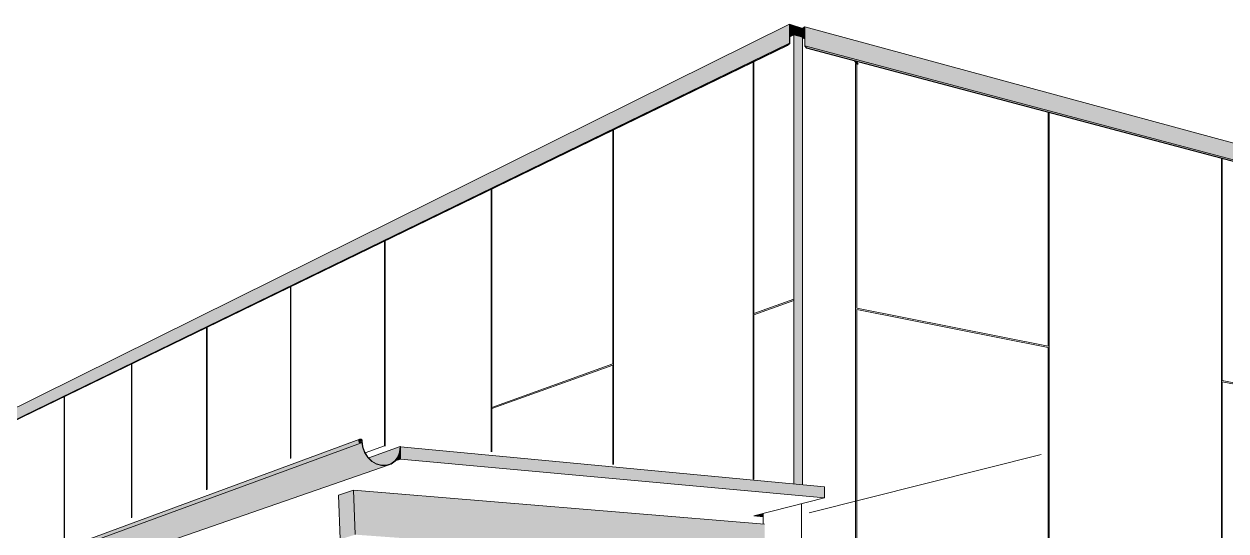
# Model space of a CAD drawing. Header units: inches. Extents: x -2804 to 58974, y -36095 to 66.
# Drawn here: x -2803.957 to -2803.428, y 60.217 to 60.44 of the extents above; entities that cross this region are included whole.
import ezdxf

# ---------------------------------------------------------------- set-up
doc = ezdxf.new("R2010")
doc.units = ezdxf.units.IN
doc.header["$MEASUREMENT"] = 0
for name, color, linetype, lineweight in [('A-DETL', 90, 'Continuous', 9), ('A-ROOF', 132, 'Continuous', 13), ('A-ROOF-OTLN', 132, 'Continuous', 9), ('A-WALL', 113, 'Continuous', 13), ('A-WALL-PATT', 111, 'Continuous', 13), ('L-SITE-WALL', 31, 'Continuous', 13), ('S-BEAM', 12, 'Continuous', 9)]:
    doc.layers.add(name, color=color, linetype=linetype, lineweight=lineweight)

# ---------------------------------------------------------------- blocks, each defined once
blk = doc.blocks.new('FP_4-Entrance - Xcel')
at = {"layer": 'A-WALL-PATT', "lineweight": 9}
for p, q in [((-2803.59079, 60.31491), (-2803.59079, 60.423)), ((-2803.59032, 60.42378), (-2803.59032, 60.42397)), ((-2803.59032, 60.3154), (-2803.59032, 60.42246)), ((-2803.50602, 60.29874), (-2803.50602, 60.40158)), ((-2803.5056, 60.29811), (-2803.5056, 60.40147)), ((-2803.4298, 60.28315), (-2803.4298, 60.38133)), ((-2803.42942, 60.28361), (-2803.42942, 60.38123)), ((-2803.36089, 60.27007), (-2803.36089, 60.36303)), ((-2803.36055, 60.26949), (-2803.36055, 60.36294)), ((-2803.2983, 60.25722), (-2803.2983, 60.3464)), ((-2803.29799, 60.25763), (-2803.29799, 60.34632)), ((-2803.24119, 60.24641), (-2803.24119, 60.33123)), ((-2803.24091, 60.24589), (-2803.24091, 60.33115)), ((-2803.59079, 60.20307), (-2803.59079, 60.31491)), ((-2803.59032, 60.3154), (-2803.50602, 60.29874)), ((-2803.59032, 60.31482), (-2803.50602, 60.29819)), ((-2803.59032, 60.20301), (-2803.59032, 60.31482)), ((-2803.18887, 60.23563), (-2803.18887, 60.31733)), ((-2803.18861, 60.23602), (-2803.18861, 60.31726)), ((-2803.14077, 60.22657), (-2803.14077, 60.30455)), ((-2803.14053, 60.2261), (-2803.14053, 60.30449)), ((-2803.50602, 60.19229), (-2803.50602, 60.29819)), ((-2803.5056, 60.19224), (-2803.5056, 60.29811)), ((-2803.09639, 60.21739), (-2803.09639, 60.29276)), ((-2803.09617, 60.21775), (-2803.09617, 60.2927)), ((-2803.4298, 60.18259), (-2803.4298, 60.28315)), ((-2803.42942, 60.28361), (-2803.36089, 60.27007)), ((-2803.36089, 60.26956), (-2803.42942, 60.28308)), ((-2803.42942, 60.18255), (-2803.42942, 60.28308)), ((-2803.36089, 60.07558), (-2803.36089, 60.26956)), ((-2803.36055, 60.17278), (-2803.36055, 60.26949)), ((-2803.2983, 60.16491), (-2803.2983, 60.25722)), ((-2803.29799, 60.25763), (-2803.24119, 60.24641)), ((-2803.29799, 60.25715), (-2803.24119, 60.24595)), ((-2803.29799, 60.0721), (-2803.29799, 60.25715)), ((-2803.24119, 60.06896), (-2803.24119, 60.24595)), ((-2803.24091, 60.15765), (-2803.24091, 60.24589)), ((-2803.18887, 60.15107), (-2803.18887, 60.23563)), ((-2803.18861, 60.23602), (-2803.14077, 60.22657)), ((-2803.14077, 60.22614), (-2803.18861, 60.23558)), ((-2803.18861, 60.06605), (-2803.18861, 60.23558)), ((-2803.14077, 60.0634), (-2803.14077, 60.22614)), ((-2803.14053, 60.14495), (-2803.14053, 60.2261)), ((-2803.09639, 60.13937), (-2803.09639, 60.21739)), ((-2803.09617, 60.21775), (-2803.07429, 60.21343)), ((-2803.09617, 60.21734), (-2803.07429, 60.21303)), ((-2803.09617, 60.06094), (-2803.09617, 60.21734)), ((-2803.2983, 60.16491), (-2803.36055, 60.17278)), ((-2803.36055, 60.17227), (-2803.2983, 60.16443)), ((-2803.36055, 59.97834), (-2803.36055, 60.17227)), ((-2803.2983, 59.97933), (-2803.2983, 60.16443)), ((-2803.18887, 60.15107), (-2803.24091, 60.15765)), ((-2803.24091, 60.15719), (-2803.18887, 60.15063)), ((-2803.24091, 59.98024), (-2803.24091, 60.15719)), ((-2803.18887, 59.98106), (-2803.18887, 60.15063)), ((-2803.09639, 60.13937), (-2803.14053, 60.14495)), ((-2803.14053, 60.14453), (-2803.09639, 60.13897)), ((-2803.14053, 59.98183), (-2803.14053, 60.14453)), ((-2803.09639, 59.98253), (-2803.09639, 60.13897)), ((-2803.36089, 60.07558), (-2803.42777, 60.07928)), ((-2803.36089, 60.07507), (-2803.42777, 60.07875)), ((-2803.36089, 59.88109), (-2803.36089, 60.07507)), ((-2803.24119, 60.06896), (-2803.29799, 60.0721)), ((-2803.29799, 59.88656), (-2803.29799, 60.07162)), ((-2803.24119, 60.0685), (-2803.29799, 60.07162)), ((-2803.24119, 59.89151), (-2803.24119, 60.0685)), ((-2803.14077, 60.0634), (-2803.18861, 60.06605)), ((-2803.18861, 59.89608), (-2803.18861, 60.06561)), ((-2803.14077, 60.06298), (-2803.18861, 60.06561)), ((-2803.14077, 59.90024), (-2803.14077, 60.06298)), ((-2803.07429, 60.05973), (-2803.09617, 60.06094)), ((-2803.09617, 59.90412), (-2803.09617, 60.06053)), ((-2803.07429, 60.05933), (-2803.09617, 60.06053)), ((-2803.18887, 59.98106), (-2803.24091, 59.98024)), ((-2803.24091, 59.97978), (-2803.18887, 59.98062)), ((-2803.24091, 59.89107), (-2803.24091, 59.97978)), ((-2803.18887, 59.89562), (-2803.18887, 59.98062)), ((-2803.09639, 59.98253), (-2803.14053, 59.98183)), ((-2803.14053, 59.98141), (-2803.09639, 59.98212)), ((-2803.14053, 59.89984), (-2803.14053, 59.98141)), ((-2803.09639, 59.9037), (-2803.09639, 59.98212)), ((-2803.2983, 59.97933), (-2803.36055, 59.97834)), ((-2803.36055, 59.97784), (-2803.2983, 59.97885)), ((-2803.36055, 59.88062), (-2803.36055, 59.97784)), ((-2803.2983, 59.88606), (-2803.2983, 59.97885)), ((-2803.09617, 59.90412), (-2803.07429, 59.90603)), ((-2803.09617, 59.90372), (-2803.07429, 59.90563)), ((-2803.09639, 59.90248), (-2803.09639, 59.9037)), ((-2803.09617, 59.9025), (-2803.09617, 59.90372)), ((-2803.18887, 59.8943), (-2803.18887, 59.89562)), ((-2803.18861, 59.89608), (-2803.14077, 59.90024)), ((-2803.14077, 59.89982), (-2803.18861, 59.89564)), ((-2803.18861, 59.89432), (-2803.18861, 59.89564)), ((-2803.14077, 59.89855), (-2803.14077, 59.89982)), ((-2803.14053, 59.89857), (-2803.14053, 59.89984)), ((-2803.29799, 59.88656), (-2803.24119, 59.89151)), ((-2803.29799, 59.88608), (-2803.24119, 59.89105)), ((-2803.24119, 59.88967), (-2803.24119, 59.89105)), ((-2803.24091, 59.88969), (-2803.24091, 59.89107)), ((-2803.2983, 59.88461), (-2803.2983, 59.88606)), ((-2803.29799, 59.88464), (-2803.29799, 59.88608)), ((-2803.42777, 59.87527), (-2803.36089, 59.88109)), ((-2803.36089, 59.88059), (-2803.42777, 59.87474)), ((-2803.36089, 59.87908), (-2803.36089, 59.88059)), ((-2803.36055, 59.87911), (-2803.36055, 59.88062))]:
    blk.add_line(p, q, dxfattribs=at)
blk = doc.blocks.new('FP_26-Entrance - Xcel')
at = {"layer": 'A-WALL-PATT', "lineweight": 9}
for p, q in [((-2803.63592, 60.31242), (-2803.63592, 60.42365)), ((-2803.63557, 60.31313), (-2803.63557, 60.42382)), ((-2803.69764, 60.29087), (-2803.69764, 60.39369)), ((-2803.69735, 60.29043), (-2803.69735, 60.39384)), ((-2803.75121, 60.27115), (-2803.75121, 60.36769)), ((-2803.75095, 60.27175), (-2803.75095, 60.36782)), ((-2803.79815, 60.25483), (-2803.79815, 60.34491)), ((-2803.79792, 60.25468), (-2803.79792, 60.34502)), ((-2803.8396, 60.24931), (-2803.8396, 60.32479)), ((-2803.8394, 60.24938), (-2803.8394, 60.32489)), ((-2803.63557, 60.31313), (-2803.61801, 60.31943)), ((-2803.63557, 60.31254), (-2803.61801, 60.31883)), ((-2803.63592, 60.24014), (-2803.63592, 60.31242)), ((-2803.63557, 60.2401), (-2803.63557, 60.31254)), ((-2803.87649, 60.23556), (-2803.87649, 60.30688)), ((-2803.87631, 60.23563), (-2803.87631, 60.30697)), ((-2803.90952, 60.22326), (-2803.90952, 60.29085)), ((-2803.90936, 60.22332), (-2803.90936, 60.29093)), ((-2803.75095, 60.27175), (-2803.69764, 60.29087)), ((-2803.69764, 60.29032), (-2803.75095, 60.27124)), ((-2803.69764, 60.24662), (-2803.69764, 60.29032)), ((-2803.69735, 60.24659), (-2803.69735, 60.29043)), ((-2803.93928, 60.21217), (-2803.93928, 60.27641)), ((-2803.93913, 60.21223), (-2803.93913, 60.27648)), ((-2803.75121, 60.25224), (-2803.75121, 60.27115)), ((-2803.75095, 60.25221), (-2803.75095, 60.27124)), ((-2803.96621, 60.20214), (-2803.96621, 60.26334)), ((-2803.96608, 60.20219), (-2803.96608, 60.2634)), ((-2803.99072, 60.19301), (-2803.99072, 60.25144)), ((-2803.9906, 60.19305), (-2803.9906, 60.2515)), ((-2803.80673, 60.25175), (-2803.79815, 60.25483)), ((-2804.01311, 60.18467), (-2804.01311, 60.24058)), ((-2804.01299, 60.18471), (-2804.01299, 60.24063)), ((-2804.03364, 60.17701), (-2804.03364, 60.23061)), ((-2804.03354, 60.17705), (-2804.03354, 60.23066)), ((-2804.05254, 60.16997), (-2804.05254, 60.22144)), ((-2804.05244, 60.17001), (-2804.05244, 60.22148)), ((-2804.05254, 60.1479), (-2804.05254, 60.15442)), ((-2804.05244, 60.14793), (-2804.05244, 60.15441))]:
    blk.add_line(p, q, dxfattribs=at)

msp = doc.modelspace()

# ---------------------------------------------------------------- hatches: boundary and pattern name
at = {"layer": 'A-ROOF', "lineweight": 5}
for points in [[(-2803.79355, 60.24822), (-2803.7911, 60.24907), (-2803.7911, 60.2545), (-2803.79139, 60.25209), (-2803.79224, 60.24993), (-2803.79349, 60.24829)], [(-2803.63154, 60.22367), (-2803.63154, 60.22509), (-2803.63557, 60.22401), (-2803.63255, 60.22376)]]:
    msp.add_hatch(color=256, dxfattribs=at).paths.add_polyline_path(points, flags=0)
at = {"layer": 'A-ROOF'}
msp.add_hatch(color=256, dxfattribs=at).paths.add_polyline_path([(-2803.60454, 60.23197), (-2803.60454, 60.23685), (-2803.7911, 60.2545), (-2803.7911, 60.24907), (-2803.61015, 60.23249)], flags=0)
at = {"layer": 'A-ROOF-OTLN', "lineweight": 5}
for points in [[(-2804.07691, 60.15799), (-2804.07678, 60.15802), (-2803.8086, 60.25615), (-2803.80879, 60.25618), (-2803.80898, 60.25625), (-2803.80915, 60.25638), (-2803.80929, 60.25654), (-2803.80939, 60.25674), (-2803.80945, 60.25695), (-2803.80946, 60.25717), (-2803.80942, 60.25737), (-2803.80934, 60.25755), (-2803.80921, 60.2577), (-2803.80906, 60.25779), (-2804.07735, 60.15892), (-2804.07749, 60.15872), (-2804.07751, 60.15846), (-2804.0774, 60.15821), (-2804.07718, 60.15804), (-2804.07705, 60.158)], [(-2804.0705, 60.15212), (-2804.06894, 60.1522), (-2804.06748, 60.15268), (-2803.79532, 60.24685), (-2803.79737, 60.24618), (-2803.79957, 60.24616), (-2803.80177, 60.24678), (-2803.80383, 60.24802), (-2803.8056, 60.24979), (-2803.807, 60.25206), (-2803.80782, 60.25439), (-2803.80813, 60.25691), (-2803.80908, 60.25653), (-2803.8088, 60.25636), (-2803.80853, 60.25635), (-2803.80836, 60.25641), (-2803.80828, 60.25626), (-2803.80869, 60.25609), (-2804.07652, 60.15811), (-2804.07636, 60.15693), (-2804.07575, 60.15546), (-2804.07479, 60.15416), (-2804.07353, 60.15313), (-2804.07207, 60.15243)], [(-2803.79957, 60.24616), (-2803.79737, 60.24618), (-2803.79532, 60.24685), (-2803.79357, 60.24813), (-2803.79223, 60.24991), (-2803.79138, 60.25209), (-2803.7911, 60.2545), (-2803.79125, 60.25453), (-2803.79153, 60.25215), (-2803.79236, 60.25001), (-2803.79368, 60.24826), (-2803.7954, 60.24701), (-2803.79741, 60.24635), (-2803.79957, 60.24633), (-2803.80173, 60.24694), (-2803.80375, 60.24816), (-2803.80549, 60.24989), (-2803.80685, 60.25206), (-2803.80767, 60.25441), (-2803.80799, 60.25711), (-2803.80806, 60.25732), (-2803.80817, 60.25751), (-2803.80832, 60.25766), (-2803.8085, 60.25777), (-2803.80869, 60.25783), (-2803.80888, 60.25784), (-2803.80906, 60.25779), (-2803.80921, 60.2577), (-2803.80934, 60.25755), (-2803.80942, 60.25737), (-2803.80946, 60.25717), (-2803.80945, 60.25695), (-2803.80939, 60.25674), (-2803.80929, 60.25654), (-2803.80915, 60.25638), (-2803.80898, 60.25625), (-2803.80879, 60.25618), (-2803.8086, 60.25615), (-2803.80842, 60.25619), (-2803.80825, 60.25627), (-2803.80836, 60.25641), (-2803.80849, 60.25635), (-2803.80864, 60.25633), (-2803.80879, 60.25635), (-2803.80907, 60.25652), (-2803.80926, 60.25681), (-2803.80931, 60.25714), (-2803.80921, 60.25745), (-2803.80911, 60.25756), (-2803.80898, 60.25763), (-2803.80884, 60.25767), (-2803.80869, 60.25766), (-2803.80854, 60.25761), (-2803.80828, 60.2574), (-2803.80813, 60.25709), (-2803.80782, 60.25439), (-2803.80696, 60.25196), (-2803.8056, 60.24979), (-2803.80383, 60.24802), (-2803.80177, 60.24678), (-2803.79999, 60.24628)], [(-2803.79962, 60.24641), (-2803.79739, 60.24639), (-2803.79532, 60.24707), (-2803.79368, 60.24826), (-2803.79236, 60.25001), (-2803.79153, 60.25215), (-2803.79125, 60.25453), (-2803.80514, 60.2496), (-2803.80376, 60.24825), (-2803.80182, 60.24707), (-2803.79968, 60.24643)]]:
    msp.add_hatch(color=256, dxfattribs=at).paths.add_polyline_path(points, flags=0)
h = msp.add_hatch(color=256, dxfattribs=at)
h.paths.add_polyline_path([(-2803.80854, 60.25634), (-2803.8084, 60.25639), (-2803.80854, 60.25635)], flags=0)
h.paths.add_polyline_path([(-2803.8091, 60.25655), (-2803.80811, 60.25692), (-2803.80819, 60.25725), (-2803.8084, 60.25752), (-2803.80869, 60.25766), (-2803.80887, 60.25766), (-2803.80907, 60.25758), (-2803.80919, 60.25748), (-2803.80927, 60.25734), (-2803.80931, 60.25718), (-2803.80931, 60.25699), (-2803.80919, 60.25667), (-2803.8091, 60.25655)], flags=0)
at = {"layer": 'A-WALL', "lineweight": 5}
for points in [[(-2804.0593, 60.21846), (-2803.61993, 60.43201), (-2803.61993, 60.44041), (-2804.0593, 60.22271)], [(-2803.61321, 60.43401), (-2803.61321, 60.438), (-2803.61981, 60.44022), (-2803.61981, 60.43532), (-2803.61896, 60.43578), (-2803.6176, 60.43645), (-2803.61729, 60.43558), (-2803.61417, 60.43474), (-2803.61417, 60.43427)], [(-2803.07276, 60.287), (-2803.07276, 60.29258), (-2803.61312, 60.43918), (-2803.61312, 60.4308), (-2803.07354, 60.28721)], [(-2804.0601, 60.21783), (-2803.62089, 60.43106), (-2803.61993, 60.43201), (-2804.0593, 60.21846)], [(-2804.06003, 60.21778), (-2803.62081, 60.43093), (-2803.62089, 60.43106), (-2804.0601, 60.21783)], [(-2803.07199, 60.28636), (-2803.07276, 60.287), (-2803.61312, 60.4308), (-2803.6124, 60.42995), (-2803.07277, 60.28657)], [(-2803.07206, 60.28627), (-2803.07199, 60.28636), (-2803.6124, 60.42995), (-2803.61247, 60.42982), (-2803.07355, 60.28667)], [(-2803.59137, 60.42389), (-2803.59089, 60.42411), (-2803.59137, 60.42425)], [(-2803.59041, 60.42242), (-2803.58977, 60.42271), (-2803.59064, 60.42404), (-2803.59089, 60.42411), (-2803.59137, 60.42389), (-2803.591, 60.42333)]]:
    msp.add_hatch(color=256, dxfattribs=at).paths.add_polyline_path(points, flags=0)
h = msp.add_hatch(color=256, dxfattribs=at)
h.paths.add_polyline_path([(-2803.58977, 60.42271), (-2803.58969, 60.42279), (-2803.5905, 60.42401), (-2803.59064, 60.42404)], flags=0)
h.paths.add_polyline_path([(-2803.62081, 60.43093), (-2803.61981, 60.43191), (-2803.61981, 60.44022), (-2803.61321, 60.43803), (-2803.61321, 60.43815), (-2803.61993, 60.44041), (-2803.61993, 60.43201), (-2803.62089, 60.43106)], flags=0)
h = msp.add_hatch(color=256, dxfattribs=at)
h.paths.add_polyline_path([(-2803.61247, 60.42982), (-2803.6124, 60.42995), (-2803.61312, 60.4308), (-2803.61312, 60.43918), (-2803.61428, 60.43851), (-2803.61412, 60.43846), (-2803.61321, 60.43898), (-2803.61321, 60.4307)], flags=0)
h.paths.add_polyline_path([(-2803.61981, 60.43517), (-2803.618, 60.43625), (-2803.61981, 60.43532), (-2803.61981, 60.43522)], flags=0)
h = msp.add_hatch(color=256, dxfattribs=at)
h.paths.add_polyline_path([(-2803.61981, 60.43489), (-2803.618, 60.43578), (-2803.61729, 60.43558), (-2803.6176, 60.43645), (-2803.61981, 60.43517)], flags=0)
h.paths.add_polyline_path([(-2803.61321, 60.43815), (-2803.61321, 60.43898), (-2803.61412, 60.43846)], flags=0)
at = {"layer": 'L-SITE-WALL', "lineweight": 5}
msp.add_hatch(color=256, dxfattribs=at).paths.add_polyline_path([(-2803.61417, 60.2379), (-2803.61417, 60.43466), (-2803.61801, 60.43569), (-2803.61801, 60.23826)], flags=0)
at = {"layer": 'S-BEAM', "lineweight": 5}
for points in [[(-2803.81774, 60.21374), (-2803.8111, 60.21579), (-2803.81183, 60.2354), (-2803.81847, 60.23316), (-2803.81786, 60.21696)], [(-2803.63085, 60.20276), (-2803.63085, 60.22037), (-2803.81183, 60.2354), (-2803.8111, 60.21579), (-2803.63154, 60.20281)]]:
    msp.add_hatch(color=256, dxfattribs=at).paths.add_polyline_path(points, flags=0)

# ---------------------------------------------------------------- linework, layer by layer
at = {"layer": 'A-DETL'}
msp.add_line((-2803.61122, 60.22536), (-2803.50914, 60.25099), dxfattribs=at)
at = {"layer": 'A-ROOF'}
for p, q in [((-2803.60454, 60.23685), (-2803.7911, 60.2545)), ((-2803.7911, 60.2545), (-2803.7911, 60.24907)), ((-2803.7911, 60.24907), (-2803.79355, 60.24822)), ((-2803.7911, 60.24907), (-2803.60454, 60.23197)), ((-2803.60454, 60.23197), (-2803.60454, 60.23685)), ((-2803.63557, 60.22401), (-2803.60454, 60.23197)), ((-2803.63154, 60.22367), (-2803.63557, 60.22401))]:
    msp.add_line(p, q, dxfattribs=at)
at = {"layer": 'A-ROOF-OTLN'}
for p, q in [((-2804.07721, 60.15899), (-2803.80903, 60.2578)), ((-2804.07676, 60.15802), (-2803.80839, 60.25619)), ((-2803.80836, 60.25641), (-2803.80854, 60.25634)), ((-2803.80825, 60.25627), (-2803.80836, 60.25641)), ((-2803.79125, 60.25453), (-2803.80514, 60.2496)), ((-2803.7911, 60.2545), (-2803.79125, 60.25453)), ((-2803.79611, 60.24649), (-2804.06803, 60.15244))]:
    msp.add_line(p, q, dxfattribs=at)
for points in [[(-2803.80796, 60.25689, 0), (-2803.80799, 60.25711, 0), (-2803.80806, 60.25732, 0), (-2803.80817, 60.25751, 0), (-2803.80832, 60.25766, 0), (-2803.8085, 60.25777, 0), (-2803.80869, 60.25783, 0), (-2803.80888, 60.25784, 0), (-2803.80906, 60.25779, 0), (-2803.80921, 60.2577, 0), (-2803.80934, 60.25755, 0), (-2803.80942, 60.25737, 0), (-2803.80946, 60.25717, 0), (-2803.80945, 60.25695, 0), (-2803.80939, 60.25674, 0), (-2803.80929, 60.25654, 0), (-2803.80915, 60.25638, 0), (-2803.80898, 60.25625, 0), (-2803.80879, 60.25618, 0), (-2803.8086, 60.25615, 0), (-2803.80842, 60.25619, 0), (-2803.80825, 60.25627, 0)], [(-2803.80846, 60.25636, 0), (-2803.80849, 60.25635, 0), (-2803.80864, 60.25633, 0), (-2803.80879, 60.25635, 0), (-2803.80894, 60.25641, 0), (-2803.80907, 60.25652, 0), (-2803.80918, 60.25665, 0), (-2803.80926, 60.25681, 0), (-2803.8093, 60.25697, 0), (-2803.80931, 60.25714, 0), (-2803.80927, 60.2573, 0), (-2803.80921, 60.25745, 0), (-2803.80911, 60.25756, 0), (-2803.80898, 60.25763, 0), (-2803.80897, 60.25764, 0)], [(-2803.80884, 60.25767, 0), (-2803.80869, 60.25766, 0), (-2803.80854, 60.25761, 0), (-2803.8084, 60.25752, 0), (-2803.80828, 60.2574, 0), (-2803.80819, 60.25725, 0), (-2803.80813, 60.25709, 0), (-2803.80811, 60.25692, 0)], [(-2803.80811, 60.25692, 0), (-2803.80782, 60.25439, 0), (-2803.80696, 60.25196, 0), (-2803.8056, 60.24979, 0), (-2803.80383, 60.24802, 0), (-2803.80177, 60.24678, 0), (-2803.79957, 60.24616, 0), (-2803.79737, 60.24618, 0), (-2803.79532, 60.24685, 0), (-2803.79357, 60.24813, 0), (-2803.79223, 60.24991, 0), (-2803.79138, 60.25209, 0), (-2803.7911, 60.2545, 0)], [(-2803.79125, 60.25453, 0), (-2803.79153, 60.25215, 0), (-2803.79236, 60.25001, 0), (-2803.79368, 60.24826, 0), (-2803.7954, 60.24701, 0), (-2803.79741, 60.24635, 0), (-2803.79957, 60.24633, 0), (-2803.80173, 60.24694, 0), (-2803.80375, 60.24816, 0), (-2803.80549, 60.24989, 0), (-2803.80683, 60.25203, 0), (-2803.80767, 60.25441, 0), (-2803.80796, 60.25689, 0)]]:
    msp.add_polyline3d(points, dxfattribs=at)
at = {"layer": 'A-WALL'}
for p, q in [((-2803.61993, 60.44041), (-2804.0593, 60.22271)), ((-2803.61321, 60.43815), (-2803.61993, 60.44041)), ((-2803.61993, 60.44041), (-2803.61993, 60.43201)), ((-2803.61981, 60.43191), (-2803.61981, 60.44022)), ((-2803.61981, 60.44022), (-2803.61321, 60.438)), ((-2803.61981, 60.43517), (-2803.6176, 60.43645)), ((-2803.6193, 60.43561), (-2803.61981, 60.43532)), ((-2803.61312, 60.43918), (-2803.61428, 60.43851)), ((-2803.61412, 60.43846), (-2803.61321, 60.43898)), ((-2803.61321, 60.43898), (-2803.61321, 60.4307)), ((-2803.61312, 60.4308), (-2803.61312, 60.43918)), ((-2803.61312, 60.43918), (-2803.07276, 60.29258)), ((-2803.62089, 60.43106), (-2804.0601, 60.21783)), ((-2803.62081, 60.43093), (-2804.06003, 60.21778)), ((-2804.0593, 60.21846), (-2803.61993, 60.43201)), ((-2803.61993, 60.43201), (-2803.62089, 60.43106)), ((-2803.62089, 60.43106), (-2803.62081, 60.43093)), ((-2803.62081, 60.43093), (-2803.61981, 60.43191)), ((-2803.61321, 60.4307), (-2803.61247, 60.42982)), ((-2803.6124, 60.42995), (-2803.61312, 60.4308)), ((-2803.07276, 60.287), (-2803.61312, 60.4308)), ((-2803.61247, 60.42982), (-2803.6124, 60.42995)), ((-2803.61247, 60.42982), (-2803.07206, 60.28627)), ((-2803.6124, 60.42995), (-2803.07199, 60.28636)), ((-2803.59089, 60.42411), (-2803.59137, 60.42389)), ((-2803.59064, 60.42404), (-2803.58977, 60.42271)), ((-2803.58969, 60.42279), (-2803.59048, 60.424)), ((-2803.58977, 60.42271), (-2803.59041, 60.42242)), ((-2803.58977, 60.42271), (-2803.58969, 60.42279))]:
    msp.add_line(p, q, dxfattribs=at)
at = {"layer": 'L-SITE-WALL'}
for p, q in [((-2803.61801, 60.43569), (-2803.61981, 60.43481)), ((-2803.61801, 60.23826), (-2803.61801, 60.43569)), ((-2803.61417, 60.43466), (-2803.61801, 60.43569)), ((-2803.61417, 60.43466), (-2803.61417, 60.2379)), ((-2803.61321, 60.43393), (-2803.61417, 60.43419)), ((-2803.61456, 60.22944), (-2803.61456, 60.2061)), ((-2803.63154, 60.22043), (-2803.63154, 60.22509))]:
    msp.add_line(p, q, dxfattribs=at)
at = {"layer": 'S-BEAM'}
for p, q in [((-2803.81183, 60.2354), (-2803.81847, 60.23316)), ((-2803.8111, 60.21579), (-2803.81183, 60.2354)), ((-2803.81183, 60.2354), (-2803.63085, 60.22037)), ((-2803.81847, 60.23316), (-2803.81774, 60.21374))]:
    msp.add_line(p, q, dxfattribs=at)

# ---------------------------------------------------------------- block references
at = {"layer": 'L-SITE-WALL', "lineweight": 9}
for name in ['FP_26-Entrance - Xcel', 'FP_4-Entrance - Xcel']:
    msp.add_blockref(name, (0, 0), dxfattribs=at)

doc.saveas('drawing.dxf')
